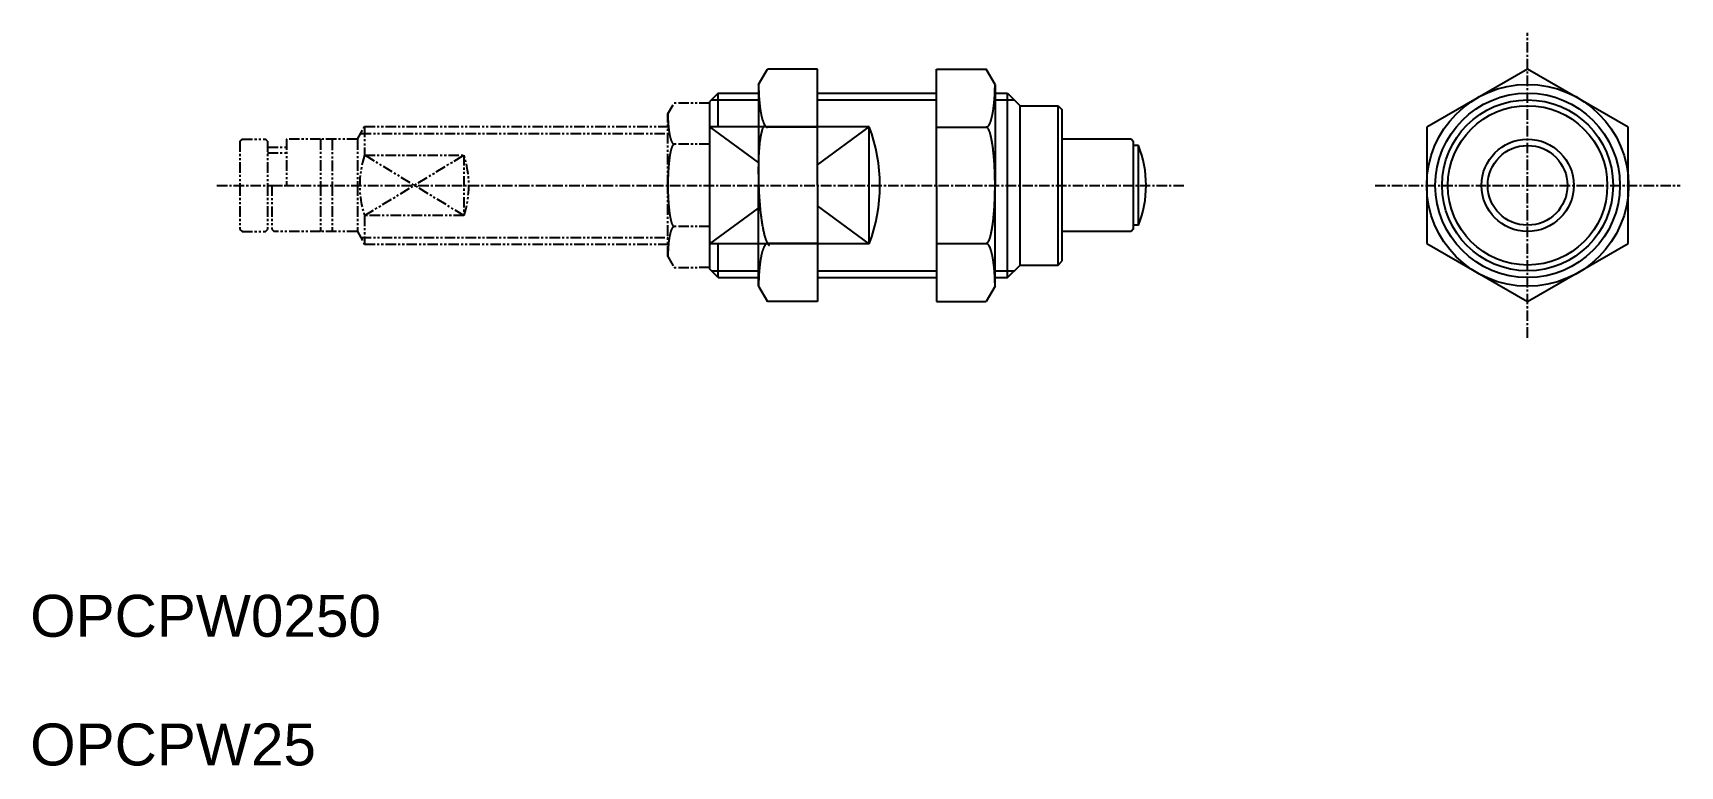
# Model space of a CAD drawing. Extents: x 21 to 218, y 100 to 188.
import ezdxf
from ezdxf.enums import TextEntityAlignment as Align

# ---------------------------------------------------------------- set-up
doc = ezdxf.new("R2010")
doc.units = 0
doc.linetypes.add('CENTER', pattern=[2, 1.25, -0.25, 0.25, -0.25])
doc.linetypes.add('PHANTOM', pattern=[2.5, 1.25, -0.25, 0.25, -0.25, 0.25, -0.25])
doc.layers.get('0').update_dxf_attribs({"linetype": 'CONTINUOUS'})
doc.layers.add('CENTER', color=1, linetype='CENTER')

msp = doc.modelspace()

# ---------------------------------------------------------------- linework, layer by layer
at = {"color": 7, "linetype": 'CONTINUOUS'}
for p, q in [((107.83, 181.68), (108.88, 183.51)), ((114.83, 183.51), (108.88, 183.51)), ((114.83, 169.65), (114.83, 183.51)), ((129.01, 169.65), (129.01, 183.51)), ((129.01, 183.51), (134.96, 183.51)), ((136.01, 181.68), (134.96, 183.51)), ((199.48, 183.51), (187.48, 176.58)), ((211.48, 176.58), (199.48, 183.51)), ((103.01, 180.65), (102.01, 179.65)), ((103.01, 176.63), (103.01, 180.65)), ((103.01, 180.65), (107.83, 180.65)), ((107.83, 181.68), (107.83, 169.65)), ((114.83, 180.65), (129.01, 180.65)), ((136.01, 181.68), (136.01, 169.65)), ((136.01, 180.65), (137.51, 180.65)), ((137.51, 180.65), (139.01, 179.15)), ((137.51, 158.65), (137.51, 180.65)), ((102.01, 159.65), (102.01, 179.65)), ((139.01, 160.15), (139.01, 179.15)), ((139.01, 179.15), (143.51, 179.15)), ((143.51, 160.15), (143.51, 179.15)), ((143.51, 179.15), (144.01, 178.65)), ((144.01, 160.65), (144.01, 178.65)), ((121.01, 176.63), (102.01, 176.63)), ((107.83, 172.36), (102.01, 176.63)), ((114.83, 176.58), (108.88, 176.58)), ((114.83, 172.09), (121.01, 176.63)), ((121.01, 162.67), (121.01, 176.63)), ((129.01, 176.58), (134.96, 176.58)), ((152.21, 175.15), (144.01, 175.15)), ((152.51, 174.85), (152.21, 175.15)), ((152.51, 164.45), (152.51, 174.85)), ((187.48, 176.58), (187.48, 162.72)), ((211.48, 162.72), (211.48, 176.58)), ((153.11, 174.4), (152.51, 174.4)), ((153.11, 164.9), (153.11, 174.4)), ((107.83, 157.62), (107.83, 169.65)), ((114.83, 169.65), (114.83, 155.79)), ((129.01, 169.65), (129.01, 155.79)), ((136.01, 157.62), (136.01, 169.65)), ((102.01, 162.67), (107.83, 166.94)), ((121.01, 162.67), (114.83, 167.21)), ((152.21, 164.15), (144.01, 164.15)), ((152.51, 164.45), (152.21, 164.15)), ((153.11, 164.9), (152.51, 164.9)), ((121.01, 162.67), (102.01, 162.67)), ((103.01, 158.65), (103.01, 162.67)), ((114.83, 162.72), (108.88, 162.72)), ((129.01, 162.72), (134.96, 162.72)), ((187.48, 162.72), (199.48, 155.79)), ((199.48, 155.79), (211.48, 162.72)), ((103.01, 158.65), (102.01, 159.65)), ((137.51, 158.65), (139.01, 160.15)), ((139.01, 160.15), (143.51, 160.15)), ((143.51, 160.15), (144.01, 160.65)), ((103.01, 158.65), (107.83, 158.65)), ((107.83, 157.62), (108.88, 155.79)), ((114.83, 158.65), (129.01, 158.65)), ((136.01, 157.62), (134.96, 155.79)), ((136.01, 158.65), (137.51, 158.65)), ((114.83, 155.79), (108.88, 155.79)), ((129.01, 155.79), (134.96, 155.79))]:
    msp.add_line(p, q, dxfattribs=at)
at = {"color": 3, "linetype": 'PHANTOM'}
for p, q in [((97.01, 178.16), (97.76, 179.46)), ((102.01, 179.46), (97.76, 179.46)), ((102.01, 159.84), (102.01, 179.46)), ((97.01, 169.65), (97.01, 178.16)), ((46.26, 175.15), (46.01, 174.9)), ((46.01, 174.9), (46.01, 169.65)), ((46.26, 175.15), (49.06, 175.15)), ((49.31, 174.9), (49.06, 175.15)), ((49.31, 174.9), (49.31, 169.65)), ((55.61, 175.14), (51.56, 175.14)), ((51.56, 175.14), (51.56, 169.65)), ((55.61, 175.14), (55.61, 169.65)), ((60.01, 175.14), (55.61, 175.14)), ((57.01, 175.1), (57.01, 169.65)), ((60.01, 175.14), (60.86, 176.65)), ((60.01, 175.14), (60.01, 169.65)), ((60.41, 175.85), (97.01, 175.85)), ((60.86, 176.65), (97.01, 176.65)), ((60.86, 176.65), (60.86, 173.26)), ((49.31, 174.22), (51.56, 174.22)), ((49.31, 173.54), (51.56, 173.54)), ((60.86, 173.26), (72.71, 173.26)), ((60.86, 166.05), (72.71, 173.26)), ((72.71, 166.05), (60.86, 173.26)), ((72.71, 173.26), (72.71, 166.05)), ((102.01, 174.56), (97.76, 174.56)), ((46.01, 169.65), (46.01, 164.4)), ((49.31, 169.65), (49.31, 164.4)), ((49.82, 169.64), (49.82, 164.42)), ((49.82, 169.64), (51.56, 169.64)), ((55.61, 169.65), (55.61, 164.16)), ((57.01, 169.65), (57.01, 164.2)), ((60.01, 169.65), (60.01, 164.16)), ((97.01, 161.15), (97.01, 169.65)), ((102.01, 159.84), (102.01, 169.65)), ((72.71, 166.05), (60.86, 166.05)), ((60.86, 166.05), (60.86, 162.65)), ((46.01, 164.4), (46.26, 164.15)), ((46.26, 164.15), (49.06, 164.15)), ((49.06, 164.15), (49.31, 164.4)), ((49.82, 164.42), (50.08, 164.16)), ((55.61, 164.16), (50.08, 164.16)), ((60.01, 164.16), (55.61, 164.16)), ((60.01, 164.16), (60.86, 162.65)), ((60.41, 163.45), (97.01, 163.45)), ((102.01, 164.74), (97.76, 164.74)), ((60.86, 162.65), (97.01, 162.65)), ((97.01, 161.15), (97.77, 159.83)), ((102.01, 159.84), (97.77, 159.83))]:
    msp.add_line(p, q, dxfattribs=at)
at = {"color": 3, "linetype": 'CONTINUOUS'}
for p, q in [((102.2, 179.84), (107.83, 179.84)), ((114.83, 179.84), (129.01, 179.84)), ((136.01, 179.84), (138.32, 179.84)), ((102.2, 159.46), (107.83, 159.46)), ((114.83, 159.46), (129.01, 159.46)), ((136.01, 159.46), (138.32, 159.46))]:
    msp.add_line(p, q, dxfattribs=at)
at = {"color": 7, "linetype": 'CONTINUOUS'}
for points in [[(107.83, 181.68, 0), (107.83, 181.62, 0), (107.83, 181.56, 0), (107.83, 181.5, 0), (107.83, 181.43, 0), (107.83, 181.37, 0), (107.83, 181.31, 0), (107.83, 181.25, 0), (107.83, 181.18, 0), (107.83, 181.12, 0), (107.83, 181.06, 0), (107.83, 181, 0), (107.84, 180.94, 0), (107.84, 180.87, 0), (107.84, 180.81, 0), (107.84, 180.75, 0), (107.85, 180.69, 0), (107.85, 180.63, 0), (107.85, 180.57, 0), (107.85, 180.5, 0), (107.86, 180.44, 0), (107.86, 180.38, 0), (107.86, 180.32, 0), (107.87, 180.26, 0), (107.87, 180.2, 0), (107.87, 180.14, 0), (107.88, 180.08, 0), (107.88, 180.02, 0), (107.89, 179.96, 0), (107.89, 179.91, 0), (107.9, 179.85, 0), (107.9, 179.79, 0), (107.91, 179.73, 0), (107.91, 179.67, 0), (107.92, 179.62, 0), (107.92, 179.56, 0), (107.93, 179.5, 0), (107.93, 179.45, 0), (107.94, 179.39, 0), (107.94, 179.33, 0), (107.95, 179.28, 0), (107.96, 179.22, 0), (107.96, 179.17, 0), (107.97, 179.11, 0), (107.98, 179.06, 0), (107.98, 179.01, 0), (107.99, 178.95, 0), (108, 178.9, 0), (108, 178.85, 0), (108.01, 178.8, 0), (108.02, 178.74, 0), (108.02, 178.69, 0), (108.03, 178.64, 0), (108.04, 178.59, 0), (108.05, 178.54, 0), (108.06, 178.49, 0), (108.06, 178.45, 0), (108.07, 178.4, 0), (108.08, 178.35, 0), (108.09, 178.3, 0), (108.1, 178.26, 0), (108.11, 178.21, 0), (108.12, 178.16, 0), (108.12, 178.12, 0), (108.13, 178.07, 0), (108.14, 178.03, 0), (108.15, 177.99, 0), (108.16, 177.94, 0), (108.17, 177.9, 0), (108.18, 177.86, 0), (108.19, 177.82, 0), (108.2, 177.78, 0), (108.21, 177.74, 0), (108.22, 177.7, 0), (108.23, 177.66, 0), (108.24, 177.62, 0), (108.25, 177.58, 0), (108.26, 177.55, 0), (108.27, 177.51, 0), (108.28, 177.47, 0), (108.29, 177.44, 0), (108.3, 177.4, 0), (108.31, 177.37, 0), (108.33, 177.34, 0), (108.34, 177.31, 0), (108.35, 177.27, 0), (108.36, 177.24, 0), (108.37, 177.21, 0), (108.38, 177.18, 0), (108.39, 177.15, 0), (108.4, 177.12, 0), (108.42, 177.1, 0), (108.43, 177.07, 0), (108.44, 177.04, 0), (108.45, 177.02, 0), (108.46, 176.99, 0), (108.47, 176.97, 0), (108.49, 176.94, 0), (108.5, 176.92, 0), (108.51, 176.9, 0), (108.52, 176.88, 0), (108.54, 176.86, 0), (108.55, 176.84, 0), (108.56, 176.82, 0), (108.57, 176.8, 0), (108.58, 176.78, 0), (108.6, 176.76, 0), (108.61, 176.75, 0), (108.62, 176.73, 0), (108.63, 176.72, 0), (108.65, 176.7, 0), (108.66, 176.69, 0), (108.67, 176.68, 0), (108.68, 176.66, 0), (108.7, 176.65, 0), (108.71, 176.64, 0), (108.72, 176.63, 0), (108.74, 176.63, 0), (108.75, 176.62, 0), (108.76, 176.61, 0), (108.77, 176.6, 0), (108.79, 176.6, 0), (108.8, 176.59, 0), (108.81, 176.59, 0), (108.83, 176.58, 0), (108.84, 176.58, 0), (108.85, 176.58, 0), (108.86, 176.58, 0), (108.88, 176.58, 0)], [(134.96, 176.58, 0), (134.97, 176.58, 0), (134.98, 176.58, 0), (134.99, 176.58, 0), (135.01, 176.58, 0), (135.02, 176.59, 0), (135.03, 176.59, 0), (135.05, 176.6, 0), (135.06, 176.6, 0), (135.07, 176.61, 0), (135.08, 176.62, 0), (135.1, 176.63, 0), (135.11, 176.63, 0), (135.12, 176.64, 0), (135.14, 176.65, 0), (135.15, 176.66, 0), (135.16, 176.68, 0), (135.17, 176.69, 0), (135.19, 176.7, 0), (135.2, 176.72, 0), (135.21, 176.73, 0), (135.22, 176.75, 0), (135.24, 176.76, 0), (135.25, 176.78, 0), (135.26, 176.8, 0), (135.27, 176.82, 0), (135.29, 176.84, 0), (135.3, 176.86, 0), (135.31, 176.88, 0), (135.32, 176.9, 0), (135.33, 176.92, 0), (135.35, 176.94, 0), (135.36, 176.97, 0), (135.37, 176.99, 0), (135.38, 177.02, 0), (135.39, 177.04, 0), (135.41, 177.07, 0), (135.42, 177.1, 0), (135.43, 177.12, 0), (135.44, 177.15, 0), (135.45, 177.18, 0), (135.46, 177.21, 0), (135.47, 177.24, 0), (135.49, 177.27, 0), (135.5, 177.31, 0), (135.51, 177.34, 0), (135.52, 177.37, 0), (135.53, 177.4, 0), (135.54, 177.44, 0), (135.55, 177.47, 0), (135.56, 177.51, 0), (135.57, 177.55, 0), (135.58, 177.58, 0), (135.59, 177.62, 0), (135.6, 177.66, 0), (135.61, 177.7, 0), (135.62, 177.74, 0), (135.63, 177.78, 0), (135.64, 177.82, 0), (135.65, 177.86, 0), (135.66, 177.9, 0), (135.67, 177.94, 0), (135.68, 177.99, 0), (135.69, 178.03, 0), (135.7, 178.07, 0), (135.71, 178.12, 0), (135.72, 178.16, 0), (135.73, 178.21, 0), (135.74, 178.26, 0), (135.74, 178.3, 0), (135.75, 178.35, 0), (135.76, 178.4, 0), (135.77, 178.45, 0), (135.78, 178.49, 0), (135.79, 178.54, 0), (135.79, 178.59, 0), (135.8, 178.64, 0), (135.81, 178.69, 0), (135.82, 178.74, 0), (135.82, 178.8, 0), (135.83, 178.85, 0), (135.84, 178.9, 0), (135.84, 178.95, 0), (135.85, 179.01, 0), (135.86, 179.06, 0), (135.86, 179.11, 0), (135.87, 179.17, 0), (135.88, 179.22, 0), (135.88, 179.28, 0), (135.89, 179.33, 0), (135.9, 179.39, 0), (135.9, 179.45, 0), (135.91, 179.5, 0), (135.91, 179.56, 0), (135.92, 179.62, 0), (135.92, 179.67, 0), (135.93, 179.73, 0), (135.93, 179.79, 0), (135.94, 179.85, 0), (135.94, 179.91, 0), (135.95, 179.96, 0), (135.95, 180.02, 0), (135.95, 180.08, 0), (135.96, 180.14, 0), (135.96, 180.2, 0), (135.97, 180.26, 0), (135.97, 180.32, 0), (135.97, 180.38, 0), (135.98, 180.44, 0), (135.98, 180.5, 0), (135.98, 180.57, 0), (135.99, 180.63, 0), (135.99, 180.69, 0), (135.99, 180.75, 0), (135.99, 180.81, 0), (135.99, 180.87, 0), (136, 180.94, 0), (136, 181, 0), (136, 181.06, 0), (136, 181.12, 0), (136, 181.18, 0), (136, 181.25, 0), (136.01, 181.31, 0), (136.01, 181.37, 0), (136.01, 181.43, 0), (136.01, 181.5, 0), (136.01, 181.56, 0), (136.01, 181.62, 0), (136.01, 181.68, 0)], [(108.65, 176.79, 0), (108.62, 176.79, 0), (108.6, 176.79, 0), (108.57, 176.79, 0), (108.55, 176.78, 0), (108.52, 176.76, 0), (108.49, 176.75, 0), (108.47, 176.72, 0), (108.45, 176.7, 0), (108.42, 176.67, 0), (108.4, 176.63, 0), (108.37, 176.59, 0), (108.35, 176.55, 0), (108.33, 176.5, 0), (108.3, 176.45, 0), (108.28, 176.39, 0), (108.26, 176.33, 0), (108.24, 176.27, 0), (108.22, 176.2, 0), (108.2, 176.13, 0), (108.18, 176.05, 0), (108.16, 175.97, 0), (108.14, 175.89, 0), (108.12, 175.8, 0), (108.1, 175.71, 0), (108.08, 175.62, 0), (108.06, 175.52, 0), (108.04, 175.42, 0), (108.03, 175.31, 0), (108.01, 175.21, 0), (108, 175.09, 0), (107.98, 174.98, 0), (107.97, 174.86, 0), (107.95, 174.74, 0), (107.94, 174.61, 0), (107.92, 174.49, 0), (107.91, 174.36, 0), (107.9, 174.22, 0), (107.89, 174.09, 0), (107.88, 173.95, 0), (107.87, 173.81, 0), (107.86, 173.66, 0), (107.85, 173.52, 0), (107.84, 173.37, 0), (107.83, 173.22, 0), (107.83, 173.06, 0), (107.82, 172.91, 0), (107.82, 172.75, 0), (107.81, 172.59, 0), (107.81, 172.43, 0), (107.8, 172.27, 0), (107.8, 172.11, 0), (107.8, 171.94, 0), (107.79, 171.78, 0), (107.79, 171.61, 0), (107.79, 171.44, 0), (107.79, 171.27, 0), (107.79, 171.1, 0), (107.8, 170.92, 0), (107.8, 170.75, 0), (107.8, 170.58, 0), (107.8, 170.4, 0), (107.81, 170.23, 0), (107.81, 170.05, 0), (107.82, 169.88, 0), (107.82, 169.7, 0), (107.83, 169.53, 0), (107.84, 169.35, 0), (107.85, 169.18, 0), (107.85, 169, 0), (107.86, 168.83, 0), (107.87, 168.66, 0), (107.88, 168.48, 0), (107.89, 168.31, 0), (107.9, 168.14, 0), (107.92, 167.97, 0), (107.93, 167.8, 0), (107.94, 167.63, 0), (107.96, 167.46, 0), (107.97, 167.3, 0), (107.99, 167.13, 0), (108, 166.97, 0), (108.02, 166.81, 0), (108.03, 166.65, 0), (108.05, 166.49, 0), (108.07, 166.33, 0), (108.09, 166.18, 0), (108.1, 166.03, 0), (108.12, 165.88, 0), (108.14, 165.73, 0), (108.16, 165.58, 0), (108.18, 165.44, 0), (108.2, 165.3, 0), (108.22, 165.16, 0), (108.25, 165.03, 0), (108.27, 164.89, 0), (108.29, 164.77, 0), (108.31, 164.64, 0), (108.34, 164.52, 0), (108.36, 164.4, 0), (108.38, 164.28, 0), (108.41, 164.16, 0), (108.43, 164.05, 0), (108.45, 163.95, 0), (108.48, 163.84, 0), (108.5, 163.74, 0), (108.53, 163.65, 0), (108.55, 163.55, 0), (108.58, 163.46, 0), (108.61, 163.38, 0), (108.63, 163.3, 0), (108.66, 163.22, 0), (108.68, 163.14, 0), (108.71, 163.07, 0), (108.74, 163.01, 0), (108.76, 162.94, 0), (108.79, 162.89, 0), (108.82, 162.83, 0), (108.84, 162.78, 0), (108.87, 162.74, 0), (108.9, 162.69, 0), (108.92, 162.66, 0), (108.95, 162.62, 0), (108.98, 162.59, 0), (109, 162.57, 0), (109.03, 162.55, 0), (109.05, 162.53, 0), (109.08, 162.52, 0), (109.11, 162.51, 0)], [(134.96, 162.72, 0), (134.98, 162.72, 0), (135.01, 162.73, 0), (135.03, 162.74, 0), (135.06, 162.76, 0), (135.08, 162.77, 0), (135.11, 162.8, 0), (135.14, 162.82, 0), (135.16, 162.86, 0), (135.19, 162.89, 0), (135.21, 162.93, 0), (135.24, 162.97, 0), (135.26, 163.02, 0), (135.29, 163.07, 0), (135.31, 163.13, 0), (135.33, 163.19, 0), (135.36, 163.25, 0), (135.38, 163.32, 0), (135.41, 163.39, 0), (135.43, 163.46, 0), (135.45, 163.54, 0), (135.47, 163.62, 0), (135.5, 163.71, 0), (135.52, 163.8, 0), (135.54, 163.89, 0), (135.56, 163.99, 0), (135.58, 164.09, 0), (135.6, 164.19, 0), (135.62, 164.29, 0), (135.64, 164.4, 0), (135.66, 164.52, 0), (135.68, 164.63, 0), (135.7, 164.75, 0), (135.72, 164.87, 0), (135.74, 165, 0), (135.75, 165.13, 0), (135.77, 165.26, 0), (135.79, 165.39, 0), (135.8, 165.52, 0), (135.82, 165.66, 0), (135.83, 165.8, 0), (135.84, 165.94, 0), (135.86, 166.09, 0), (135.87, 166.24, 0), (135.88, 166.38, 0), (135.9, 166.54, 0), (135.91, 166.69, 0), (135.92, 166.84, 0), (135.93, 167, 0), (135.94, 167.16, 0), (135.95, 167.32, 0), (135.95, 167.48, 0), (135.96, 167.64, 0), (135.97, 167.8, 0), (135.98, 167.97, 0), (135.98, 168.13, 0), (135.99, 168.3, 0), (135.99, 168.47, 0), (136, 168.63, 0), (136, 168.8, 0), (136, 168.97, 0), (136.01, 169.14, 0), (136.01, 169.31, 0), (136.01, 169.48, 0), (136.01, 169.65, 0), (136.01, 169.82, 0), (136.01, 169.99, 0), (136.01, 170.16, 0), (136, 170.33, 0), (136, 170.5, 0), (136, 170.67, 0), (135.99, 170.83, 0), (135.99, 171, 0), (135.98, 171.17, 0), (135.98, 171.33, 0), (135.97, 171.5, 0), (135.96, 171.66, 0), (135.95, 171.82, 0), (135.95, 171.98, 0), (135.94, 172.14, 0), (135.93, 172.3, 0), (135.92, 172.46, 0), (135.91, 172.61, 0), (135.9, 172.77, 0), (135.88, 172.92, 0), (135.87, 173.07, 0), (135.86, 173.21, 0), (135.84, 173.36, 0), (135.83, 173.5, 0), (135.82, 173.64, 0), (135.8, 173.78, 0), (135.79, 173.91, 0), (135.77, 174.05, 0), (135.75, 174.18, 0), (135.74, 174.3, 0), (135.72, 174.43, 0), (135.7, 174.55, 0), (135.68, 174.67, 0), (135.66, 174.78, 0), (135.64, 174.9, 0), (135.62, 175.01, 0), (135.6, 175.11, 0), (135.58, 175.22, 0), (135.56, 175.31, 0), (135.54, 175.41, 0), (135.52, 175.5, 0), (135.5, 175.59, 0), (135.47, 175.68, 0), (135.45, 175.76, 0), (135.43, 175.84, 0), (135.41, 175.91, 0), (135.38, 175.98, 0), (135.36, 176.05, 0), (135.33, 176.11, 0), (135.31, 176.17, 0), (135.29, 176.23, 0), (135.26, 176.28, 0), (135.24, 176.33, 0), (135.21, 176.37, 0), (135.19, 176.41, 0), (135.16, 176.45, 0), (135.14, 176.48, 0), (135.11, 176.5, 0), (135.08, 176.53, 0), (135.06, 176.55, 0), (135.03, 176.56, 0), (135.01, 176.57, 0), (134.98, 176.58, 0), (134.96, 176.58, 0)], [(108.88, 162.72, 0), (108.86, 162.72, 0), (108.85, 162.72, 0), (108.84, 162.72, 0), (108.83, 162.72, 0), (108.81, 162.71, 0), (108.8, 162.71, 0), (108.79, 162.7, 0), (108.77, 162.7, 0), (108.76, 162.69, 0), (108.75, 162.68, 0), (108.74, 162.68, 0), (108.72, 162.67, 0), (108.71, 162.66, 0), (108.7, 162.65, 0), (108.68, 162.64, 0), (108.67, 162.62, 0), (108.66, 162.61, 0), (108.65, 162.6, 0), (108.63, 162.58, 0), (108.62, 162.57, 0), (108.61, 162.55, 0), (108.6, 162.54, 0), (108.58, 162.52, 0), (108.57, 162.5, 0), (108.56, 162.48, 0), (108.55, 162.46, 0), (108.54, 162.44, 0), (108.52, 162.42, 0), (108.51, 162.4, 0), (108.5, 162.38, 0), (108.49, 162.36, 0), (108.47, 162.33, 0), (108.46, 162.31, 0), (108.45, 162.28, 0), (108.44, 162.26, 0), (108.43, 162.23, 0), (108.42, 162.2, 0), (108.4, 162.18, 0), (108.39, 162.15, 0), (108.38, 162.12, 0), (108.37, 162.09, 0), (108.36, 162.06, 0), (108.35, 162.03, 0), (108.34, 162, 0), (108.33, 161.96, 0), (108.31, 161.93, 0), (108.3, 161.9, 0), (108.29, 161.86, 0), (108.28, 161.83, 0), (108.27, 161.79, 0), (108.26, 161.75, 0), (108.25, 161.72, 0), (108.24, 161.68, 0), (108.23, 161.64, 0), (108.22, 161.6, 0), (108.21, 161.56, 0), (108.2, 161.52, 0), (108.19, 161.48, 0), (108.18, 161.44, 0), (108.17, 161.4, 0), (108.16, 161.36, 0), (108.15, 161.31, 0), (108.14, 161.27, 0), (108.13, 161.23, 0), (108.12, 161.18, 0), (108.12, 161.14, 0), (108.11, 161.09, 0), (108.1, 161.05, 0), (108.09, 161, 0), (108.08, 160.95, 0), (108.07, 160.9, 0), (108.06, 160.86, 0), (108.06, 160.81, 0), (108.05, 160.76, 0), (108.04, 160.71, 0), (108.03, 160.66, 0), (108.02, 160.61, 0), (108.02, 160.56, 0), (108.01, 160.5, 0), (108, 160.45, 0), (108, 160.4, 0), (107.99, 160.35, 0), (107.98, 160.29, 0), (107.98, 160.24, 0), (107.97, 160.19, 0), (107.96, 160.13, 0), (107.96, 160.08, 0), (107.95, 160.02, 0), (107.94, 159.97, 0), (107.94, 159.91, 0), (107.93, 159.86, 0), (107.93, 159.8, 0), (107.92, 159.74, 0), (107.92, 159.69, 0), (107.91, 159.63, 0), (107.91, 159.57, 0), (107.9, 159.51, 0), (107.9, 159.45, 0), (107.89, 159.4, 0), (107.89, 159.34, 0), (107.88, 159.28, 0), (107.88, 159.22, 0), (107.87, 159.16, 0), (107.87, 159.1, 0), (107.87, 159.04, 0), (107.86, 158.98, 0), (107.86, 158.92, 0), (107.86, 158.86, 0), (107.85, 158.8, 0), (107.85, 158.73, 0), (107.85, 158.67, 0), (107.85, 158.61, 0), (107.84, 158.55, 0), (107.84, 158.49, 0), (107.84, 158.43, 0), (107.84, 158.37, 0), (107.83, 158.3, 0), (107.83, 158.24, 0), (107.83, 158.18, 0), (107.83, 158.12, 0), (107.83, 158.05, 0), (107.83, 157.99, 0), (107.83, 157.93, 0), (107.83, 157.87, 0), (107.83, 157.8, 0), (107.83, 157.74, 0), (107.83, 157.68, 0), (107.83, 157.62, 0)], [(136.01, 157.62, 0), (136.01, 157.68, 0), (136.01, 157.74, 0), (136.01, 157.8, 0), (136.01, 157.87, 0), (136.01, 157.93, 0), (136.01, 157.99, 0), (136, 158.05, 0), (136, 158.12, 0), (136, 158.18, 0), (136, 158.24, 0), (136, 158.3, 0), (136, 158.37, 0), (135.99, 158.43, 0), (135.99, 158.49, 0), (135.99, 158.55, 0), (135.99, 158.61, 0), (135.99, 158.67, 0), (135.98, 158.73, 0), (135.98, 158.8, 0), (135.98, 158.86, 0), (135.97, 158.92, 0), (135.97, 158.98, 0), (135.97, 159.04, 0), (135.96, 159.1, 0), (135.96, 159.16, 0), (135.95, 159.22, 0), (135.95, 159.28, 0), (135.95, 159.34, 0), (135.94, 159.4, 0), (135.94, 159.45, 0), (135.93, 159.51, 0), (135.93, 159.57, 0), (135.92, 159.63, 0), (135.92, 159.69, 0), (135.91, 159.74, 0), (135.91, 159.8, 0), (135.9, 159.86, 0), (135.9, 159.91, 0), (135.89, 159.97, 0), (135.88, 160.02, 0), (135.88, 160.08, 0), (135.87, 160.13, 0), (135.86, 160.19, 0), (135.86, 160.24, 0), (135.85, 160.29, 0), (135.84, 160.35, 0), (135.84, 160.4, 0), (135.83, 160.45, 0), (135.82, 160.5, 0), (135.82, 160.56, 0), (135.81, 160.61, 0), (135.8, 160.66, 0), (135.79, 160.71, 0), (135.79, 160.76, 0), (135.78, 160.81, 0), (135.77, 160.86, 0), (135.76, 160.9, 0), (135.75, 160.95, 0), (135.74, 161, 0), (135.74, 161.05, 0), (135.73, 161.09, 0), (135.72, 161.14, 0), (135.71, 161.18, 0), (135.7, 161.23, 0), (135.69, 161.27, 0), (135.68, 161.31, 0), (135.67, 161.36, 0), (135.66, 161.4, 0), (135.65, 161.44, 0), (135.64, 161.48, 0), (135.63, 161.52, 0), (135.62, 161.56, 0), (135.61, 161.6, 0), (135.6, 161.64, 0), (135.59, 161.68, 0), (135.58, 161.72, 0), (135.57, 161.75, 0), (135.56, 161.79, 0), (135.55, 161.83, 0), (135.54, 161.86, 0), (135.53, 161.9, 0), (135.52, 161.93, 0), (135.51, 161.96, 0), (135.5, 162, 0), (135.49, 162.03, 0), (135.47, 162.06, 0), (135.46, 162.09, 0), (135.45, 162.12, 0), (135.44, 162.15, 0), (135.43, 162.18, 0), (135.42, 162.2, 0), (135.41, 162.23, 0), (135.39, 162.26, 0), (135.38, 162.28, 0), (135.37, 162.31, 0), (135.36, 162.33, 0), (135.35, 162.36, 0), (135.33, 162.38, 0), (135.32, 162.4, 0), (135.31, 162.42, 0), (135.3, 162.44, 0), (135.29, 162.46, 0), (135.27, 162.48, 0), (135.26, 162.5, 0), (135.25, 162.52, 0), (135.24, 162.54, 0), (135.22, 162.55, 0), (135.21, 162.57, 0), (135.2, 162.58, 0), (135.19, 162.6, 0), (135.17, 162.61, 0), (135.16, 162.62, 0), (135.15, 162.64, 0), (135.14, 162.65, 0), (135.12, 162.66, 0), (135.11, 162.67, 0), (135.1, 162.68, 0), (135.08, 162.68, 0), (135.07, 162.69, 0), (135.06, 162.7, 0), (135.05, 162.7, 0), (135.03, 162.71, 0), (135.02, 162.71, 0), (135.01, 162.72, 0), (134.99, 162.72, 0), (134.98, 162.72, 0), (134.97, 162.72, 0), (134.96, 162.72, 0)]]:
    msp.add_polyline3d(points, dxfattribs=at)
at = {"color": 3, "linetype": 'PHANTOM'}
for points in [[(97.01, 178.16, 0), (97.01, 178.11, 0), (97.01, 178.07, 0), (97.01, 178.03, 0), (97.01, 177.98, 0), (97.01, 177.94, 0), (97.01, 177.89, 0), (97.01, 177.85, 0), (97.01, 177.81, 0), (97.01, 177.76, 0), (97.01, 177.72, 0), (97.01, 177.67, 0), (97.02, 177.63, 0), (97.02, 177.59, 0), (97.02, 177.54, 0), (97.02, 177.5, 0), (97.02, 177.46, 0), (97.02, 177.41, 0), (97.03, 177.37, 0), (97.03, 177.33, 0), (97.03, 177.28, 0), (97.03, 177.24, 0), (97.04, 177.2, 0), (97.04, 177.16, 0), (97.04, 177.11, 0), (97.04, 177.07, 0), (97.05, 177.03, 0), (97.05, 176.99, 0), (97.05, 176.95, 0), (97.06, 176.9, 0), (97.06, 176.86, 0), (97.06, 176.82, 0), (97.07, 176.78, 0), (97.07, 176.74, 0), (97.07, 176.7, 0), (97.08, 176.66, 0), (97.08, 176.62, 0), (97.08, 176.58, 0), (97.09, 176.54, 0), (97.09, 176.5, 0), (97.1, 176.46, 0), (97.1, 176.42, 0), (97.11, 176.38, 0), (97.11, 176.35, 0), (97.12, 176.31, 0), (97.12, 176.27, 0), (97.12, 176.23, 0), (97.13, 176.19, 0), (97.14, 176.16, 0), (97.14, 176.12, 0), (97.15, 176.08, 0), (97.15, 176.05, 0), (97.16, 176.01, 0), (97.16, 175.98, 0), (97.17, 175.94, 0), (97.17, 175.91, 0), (97.18, 175.87, 0), (97.19, 175.84, 0), (97.19, 175.81, 0), (97.2, 175.77, 0), (97.2, 175.74, 0), (97.21, 175.71, 0), (97.22, 175.68, 0), (97.22, 175.64, 0), (97.23, 175.61, 0), (97.24, 175.58, 0), (97.24, 175.55, 0), (97.25, 175.52, 0), (97.26, 175.49, 0), (97.26, 175.46, 0), (97.27, 175.43, 0), (97.28, 175.4, 0), (97.28, 175.37, 0), (97.29, 175.35, 0), (97.3, 175.32, 0), (97.31, 175.29, 0), (97.31, 175.27, 0), (97.32, 175.24, 0), (97.33, 175.21, 0), (97.34, 175.19, 0), (97.34, 175.16, 0), (97.35, 175.14, 0), (97.36, 175.12, 0), (97.37, 175.09, 0), (97.37, 175.07, 0), (97.38, 175.05, 0), (97.39, 175.02, 0), (97.4, 175, 0), (97.41, 174.98, 0), (97.41, 174.96, 0), (97.42, 174.94, 0), (97.43, 174.92, 0), (97.44, 174.9, 0), (97.45, 174.88, 0), (97.46, 174.87, 0), (97.46, 174.85, 0), (97.47, 174.83, 0), (97.48, 174.81, 0), (97.49, 174.8, 0), (97.5, 174.78, 0), (97.51, 174.77, 0), (97.52, 174.75, 0), (97.53, 174.74, 0), (97.53, 174.73, 0), (97.54, 174.71, 0), (97.55, 174.7, 0), (97.56, 174.69, 0), (97.57, 174.68, 0), (97.58, 174.67, 0), (97.59, 174.65, 0), (97.6, 174.64, 0), (97.61, 174.64, 0), (97.61, 174.63, 0), (97.62, 174.62, 0), (97.63, 174.61, 0), (97.64, 174.6, 0), (97.65, 174.6, 0), (97.66, 174.59, 0), (97.67, 174.58, 0), (97.68, 174.58, 0), (97.69, 174.57, 0), (97.7, 174.57, 0), (97.71, 174.57, 0), (97.72, 174.56, 0), (97.73, 174.56, 0), (97.73, 174.56, 0), (97.74, 174.56, 0), (97.75, 174.56, 0), (97.76, 174.56, 0)], [(97.76, 174.56, 0), (97.75, 174.56, 0), (97.74, 174.56, 0), (97.73, 174.55, 0), (97.73, 174.55, 0), (97.72, 174.55, 0), (97.71, 174.54, 0), (97.7, 174.54, 0), (97.69, 174.53, 0), (97.68, 174.53, 0), (97.67, 174.52, 0), (97.66, 174.51, 0), (97.65, 174.5, 0), (97.64, 174.49, 0), (97.63, 174.48, 0), (97.62, 174.47, 0), (97.61, 174.46, 0), (97.61, 174.45, 0), (97.6, 174.44, 0), (97.59, 174.42, 0), (97.58, 174.41, 0), (97.57, 174.4, 0), (97.56, 174.38, 0), (97.55, 174.36, 0), (97.54, 174.35, 0), (97.53, 174.33, 0), (97.53, 174.31, 0), (97.52, 174.29, 0), (97.51, 174.27, 0), (97.5, 174.25, 0), (97.49, 174.23, 0), (97.48, 174.21, 0), (97.47, 174.18, 0), (97.47, 174.16, 0), (97.46, 174.14, 0), (97.45, 174.11, 0), (97.44, 174.09, 0), (97.43, 174.06, 0), (97.42, 174.03, 0), (97.41, 174.01, 0), (97.41, 173.98, 0), (97.4, 173.95, 0), (97.39, 173.92, 0), (97.38, 173.89, 0), (97.37, 173.86, 0), (97.37, 173.83, 0), (97.36, 173.8, 0), (97.35, 173.76, 0), (97.34, 173.73, 0), (97.34, 173.7, 0), (97.33, 173.66, 0), (97.32, 173.63, 0), (97.31, 173.59, 0), (97.31, 173.56, 0), (97.3, 173.52, 0), (97.29, 173.48, 0), (97.28, 173.44, 0), (97.28, 173.41, 0), (97.27, 173.37, 0), (97.26, 173.33, 0), (97.26, 173.29, 0), (97.25, 173.25, 0), (97.24, 173.21, 0), (97.24, 173.16, 0), (97.23, 173.12, 0), (97.22, 173.08, 0), (97.22, 173.04, 0), (97.21, 172.99, 0), (97.2, 172.95, 0), (97.2, 172.9, 0), (97.19, 172.86, 0), (97.19, 172.81, 0), (97.18, 172.76, 0), (97.17, 172.72, 0), (97.17, 172.67, 0), (97.16, 172.62, 0), (97.16, 172.58, 0), (97.15, 172.53, 0), (97.15, 172.48, 0), (97.14, 172.43, 0), (97.14, 172.38, 0), (97.13, 172.33, 0), (97.13, 172.28, 0), (97.12, 172.23, 0), (97.12, 172.18, 0), (97.11, 172.12, 0), (97.11, 172.07, 0), (97.1, 172.02, 0), (97.1, 171.97, 0), (97.09, 171.91, 0), (97.09, 171.86, 0), (97.08, 171.81, 0), (97.08, 171.75, 0), (97.08, 171.7, 0), (97.07, 171.64, 0), (97.07, 171.59, 0), (97.07, 171.53, 0), (97.06, 171.48, 0), (97.06, 171.42, 0), (97.06, 171.36, 0), (97.05, 171.31, 0), (97.05, 171.25, 0), (97.05, 171.19, 0), (97.04, 171.14, 0), (97.04, 171.08, 0), (97.04, 171.02, 0), (97.04, 170.96, 0), (97.03, 170.9, 0), (97.03, 170.85, 0), (97.03, 170.79, 0), (97.03, 170.73, 0), (97.02, 170.67, 0), (97.02, 170.61, 0), (97.02, 170.55, 0), (97.02, 170.49, 0), (97.02, 170.43, 0), (97.02, 170.37, 0), (97.01, 170.31, 0), (97.01, 170.25, 0), (97.01, 170.19, 0), (97.01, 170.13, 0), (97.01, 170.08, 0), (97.01, 170.02, 0), (97.01, 169.96, 0), (97.01, 169.89, 0), (97.01, 169.83, 0), (97.01, 169.77, 0), (97.01, 169.71, 0), (97.01, 169.65, 0)], [(97.01, 169.65, 0), (97.01, 169.59, 0), (97.01, 169.53, 0), (97.01, 169.47, 0), (97.01, 169.41, 0), (97.01, 169.35, 0), (97.01, 169.29, 0), (97.01, 169.23, 0), (97.01, 169.17, 0), (97.01, 169.11, 0), (97.01, 169.05, 0), (97.01, 168.99, 0), (97.02, 168.93, 0), (97.02, 168.87, 0), (97.02, 168.81, 0), (97.02, 168.76, 0), (97.02, 168.7, 0), (97.02, 168.64, 0), (97.03, 168.58, 0), (97.03, 168.52, 0), (97.03, 168.46, 0), (97.03, 168.4, 0), (97.04, 168.34, 0), (97.04, 168.29, 0), (97.04, 168.23, 0), (97.04, 168.17, 0), (97.05, 168.11, 0), (97.05, 168.06, 0), (97.05, 168, 0), (97.05, 167.94, 0), (97.06, 167.89, 0), (97.06, 167.83, 0), (97.07, 167.77, 0), (97.07, 167.72, 0), (97.07, 167.66, 0), (97.08, 167.61, 0), (97.08, 167.55, 0), (97.08, 167.5, 0), (97.09, 167.45, 0), (97.09, 167.39, 0), (97.1, 167.34, 0), (97.1, 167.29, 0), (97.11, 167.23, 0), (97.11, 167.18, 0), (97.11, 167.13, 0), (97.12, 167.08, 0), (97.12, 167.03, 0), (97.13, 166.98, 0), (97.13, 166.93, 0), (97.14, 166.88, 0), (97.15, 166.83, 0), (97.15, 166.78, 0), (97.16, 166.73, 0), (97.16, 166.68, 0), (97.17, 166.63, 0), (97.17, 166.59, 0), (97.18, 166.54, 0), (97.18, 166.49, 0), (97.19, 166.45, 0), (97.2, 166.4, 0), (97.2, 166.36, 0), (97.21, 166.31, 0), (97.22, 166.27, 0), (97.22, 166.22, 0), (97.23, 166.18, 0), (97.24, 166.14, 0), (97.24, 166.1, 0), (97.25, 166.06, 0), (97.26, 166.01, 0), (97.26, 165.97, 0), (97.27, 165.94, 0), (97.28, 165.9, 0), (97.28, 165.86, 0), (97.29, 165.82, 0), (97.3, 165.78, 0), (97.31, 165.75, 0), (97.31, 165.71, 0), (97.32, 165.67, 0), (97.33, 165.64, 0), (97.34, 165.6, 0), (97.34, 165.57, 0), (97.35, 165.54, 0), (97.36, 165.5, 0), (97.37, 165.47, 0), (97.37, 165.44, 0), (97.38, 165.41, 0), (97.39, 165.38, 0), (97.4, 165.35, 0), (97.41, 165.32, 0), (97.41, 165.29, 0), (97.42, 165.27, 0), (97.43, 165.24, 0), (97.44, 165.21, 0), (97.45, 165.19, 0), (97.46, 165.16, 0), (97.46, 165.14, 0), (97.47, 165.12, 0), (97.48, 165.09, 0), (97.49, 165.07, 0), (97.5, 165.05, 0), (97.51, 165.03, 0), (97.52, 165.01, 0), (97.53, 164.99, 0), (97.53, 164.97, 0), (97.54, 164.95, 0), (97.55, 164.94, 0), (97.56, 164.92, 0), (97.57, 164.9, 0), (97.58, 164.89, 0), (97.59, 164.88, 0), (97.6, 164.86, 0), (97.61, 164.85, 0), (97.61, 164.84, 0), (97.62, 164.83, 0), (97.63, 164.81, 0), (97.64, 164.8, 0), (97.65, 164.8, 0), (97.66, 164.79, 0), (97.67, 164.78, 0), (97.68, 164.77, 0), (97.69, 164.77, 0), (97.7, 164.76, 0), (97.71, 164.76, 0), (97.72, 164.75, 0), (97.72, 164.75, 0), (97.73, 164.75, 0), (97.74, 164.74, 0), (97.75, 164.74, 0), (97.76, 164.74, 0)], [(97.76, 164.74, 0), (97.76, 164.74, 0), (97.75, 164.74, 0), (97.74, 164.74, 0), (97.73, 164.74, 0), (97.72, 164.73, 0), (97.71, 164.73, 0), (97.7, 164.73, 0), (97.69, 164.72, 0), (97.68, 164.72, 0), (97.67, 164.71, 0), (97.66, 164.71, 0), (97.65, 164.7, 0), (97.64, 164.7, 0), (97.64, 164.69, 0), (97.63, 164.68, 0), (97.62, 164.67, 0), (97.61, 164.66, 0), (97.6, 164.65, 0), (97.59, 164.64, 0), (97.58, 164.63, 0), (97.57, 164.62, 0), (97.56, 164.61, 0), (97.55, 164.6, 0), (97.55, 164.59, 0), (97.54, 164.57, 0), (97.53, 164.56, 0), (97.52, 164.55, 0), (97.51, 164.53, 0), (97.5, 164.52, 0), (97.49, 164.5, 0), (97.48, 164.48, 0), (97.48, 164.47, 0), (97.47, 164.45, 0), (97.46, 164.43, 0), (97.45, 164.41, 0), (97.44, 164.4, 0), (97.43, 164.38, 0), (97.43, 164.36, 0), (97.42, 164.34, 0), (97.41, 164.32, 0), (97.4, 164.3, 0), (97.39, 164.27, 0), (97.38, 164.25, 0), (97.38, 164.23, 0), (97.37, 164.21, 0), (97.36, 164.18, 0), (97.35, 164.16, 0), (97.35, 164.13, 0), (97.34, 164.11, 0), (97.33, 164.08, 0), (97.32, 164.06, 0), (97.32, 164.03, 0), (97.31, 164.01, 0), (97.3, 163.98, 0), (97.29, 163.95, 0), (97.29, 163.92, 0), (97.28, 163.9, 0), (97.27, 163.87, 0), (97.27, 163.84, 0), (97.26, 163.81, 0), (97.25, 163.78, 0), (97.24, 163.75, 0), (97.24, 163.72, 0), (97.23, 163.69, 0), (97.23, 163.66, 0), (97.22, 163.62, 0), (97.21, 163.59, 0), (97.21, 163.56, 0), (97.2, 163.53, 0), (97.19, 163.49, 0), (97.19, 163.46, 0), (97.18, 163.42, 0), (97.18, 163.39, 0), (97.17, 163.36, 0), (97.16, 163.32, 0), (97.16, 163.29, 0), (97.15, 163.25, 0), (97.15, 163.21, 0), (97.14, 163.18, 0), (97.14, 163.14, 0), (97.13, 163.1, 0), (97.13, 163.07, 0), (97.12, 163.03, 0), (97.12, 162.99, 0), (97.11, 162.95, 0), (97.11, 162.91, 0), (97.1, 162.88, 0), (97.1, 162.84, 0), (97.1, 162.8, 0), (97.09, 162.76, 0), (97.09, 162.72, 0), (97.08, 162.68, 0), (97.08, 162.64, 0), (97.08, 162.6, 0), (97.07, 162.56, 0), (97.07, 162.52, 0), (97.07, 162.48, 0), (97.06, 162.44, 0), (97.06, 162.39, 0), (97.06, 162.35, 0), (97.05, 162.31, 0), (97.05, 162.27, 0), (97.05, 162.23, 0), (97.04, 162.19, 0), (97.04, 162.14, 0), (97.04, 162.1, 0), (97.04, 162.06, 0), (97.03, 162.01, 0), (97.03, 161.97, 0), (97.03, 161.93, 0), (97.03, 161.89, 0), (97.03, 161.84, 0), (97.02, 161.8, 0), (97.02, 161.76, 0), (97.02, 161.71, 0), (97.02, 161.67, 0), (97.02, 161.62, 0), (97.02, 161.58, 0), (97.02, 161.54, 0), (97.02, 161.49, 0), (97.01, 161.45, 0), (97.01, 161.4, 0), (97.01, 161.36, 0), (97.01, 161.32, 0), (97.01, 161.27, 0), (97.01, 161.23, 0), (97.01, 161.18, 0), (97.01, 161.14, 0)]]:
    msp.add_polyline3d(points, dxfattribs=at)
at = {"color": 7, "linetype": 'CONTINUOUS'}
for radius in [12.03, 11, 9.5, 5.5, 4.75]:
    msp.add_circle((199.48, 169.65), radius, dxfattribs=at)
at = {"color": 3, "linetype": 'CONTINUOUS'}
msp.add_circle((199.48, 169.65), 10.19, dxfattribs=at)
for centre, radius, start, end in [((102.47, 169.65), 19.81, 339.3645, 20.6355), ((141.01, 169.65), 13, 338.5679, 21.4321)]:
    msp.add_arc(centre, radius, start, end)
at = {"color": 3, "linetype": 'PHANTOM'}
for centre, start, end in [((71.86, 169.65), 161.8532, 198.1468), ((61.71, 169.65), 341.8532, 18.1468)]:
    msp.add_arc(centre, 11.58, start, end, dxfattribs=at)
at = {"layer": 'CENTER', "color": 1, "linetype": 'CENTER'}
for p, q in [((199.48, 151.48), (199.48, 187.82)), ((43.26, 169.65), (158.65, 169.65)), ((181.3, 169.65), (217.65, 169.65))]:
    msp.add_line(p, q, dxfattribs=at)

# ---------------------------------------------------------------- texts
at = {"color": 7, "linetype": 'CONTINUOUS', "width": 1.041667}
for s, p in [('OPCPW0250', (21.01, 114.33)), ('OPCPW25', (21.01, 98.99))]:
    msp.add_text(s, height=5, dxfattribs=at).set_placement(p, align=Align.BOTTOM_LEFT)

doc.saveas('drawing.dxf')
